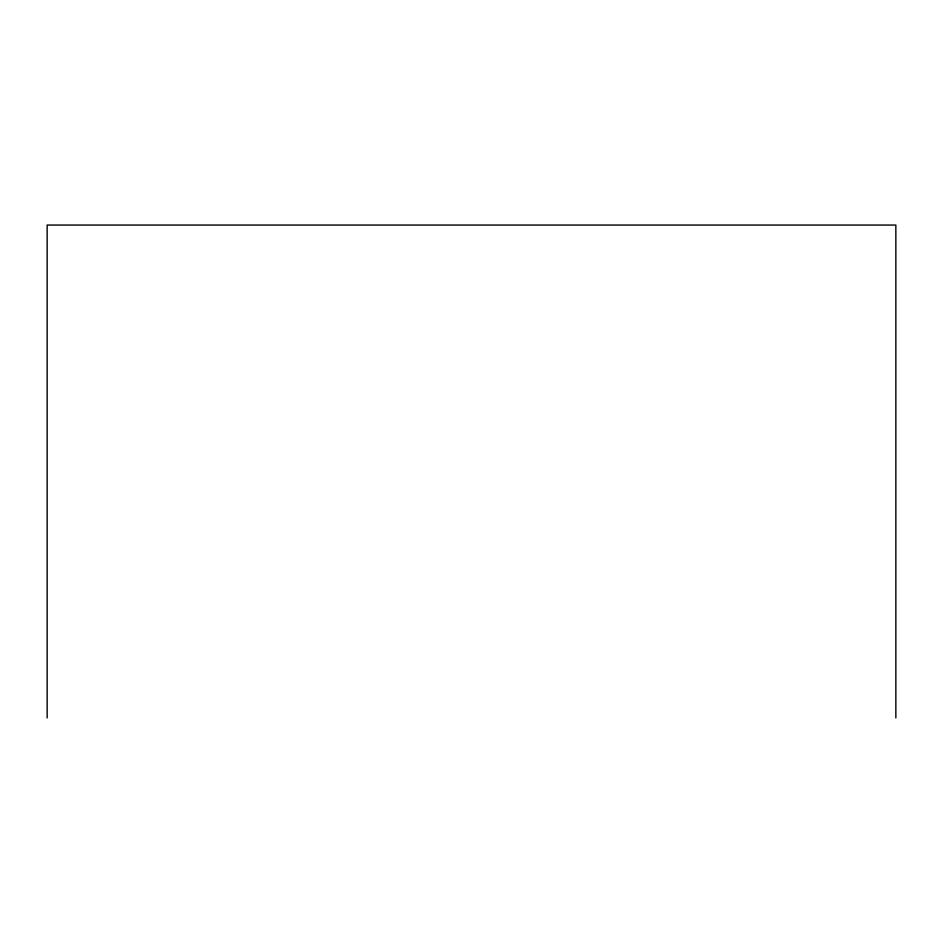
<?xml version="1.0" encoding="UTF-8"?>
<svg xmlns="http://www.w3.org/2000/svg" width="943" height="943" viewBox="0 0 943 943"><rect width="100%" height="100%" fill="white"/><g stroke="black" fill="none" stroke-linecap="round" stroke-linejoin="round"><path stroke-width="1.41" d="M895.85 717.941L895.85 225.059L47.15 225.059L47.15 717.941"/></g></svg>
